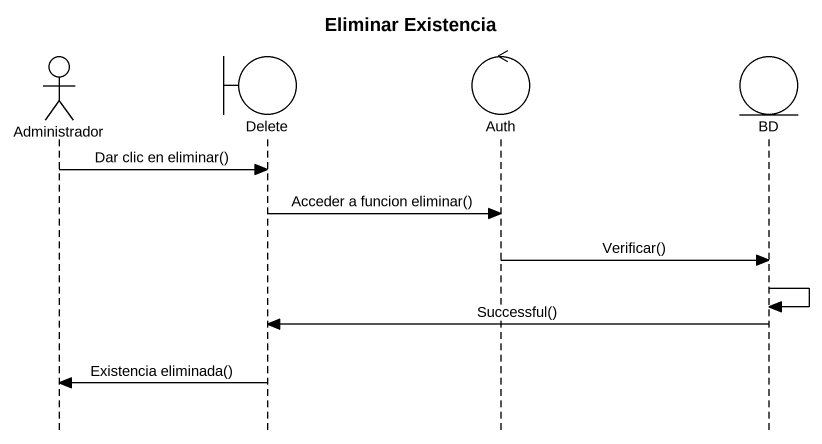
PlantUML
@startuml
title Eliminar Existencia
hide footbox
actor Administrador
boundary Delete
control Auth
entity BD

Administrador -> Delete : Dar clic en eliminar()
Delete -> Auth : Acceder a funcion eliminar()
Auth -> BD : Verificar()
BD -> BD
BD -> Delete : Successful()
Delete -> Administrador : Existencia eliminada()
@enduml
